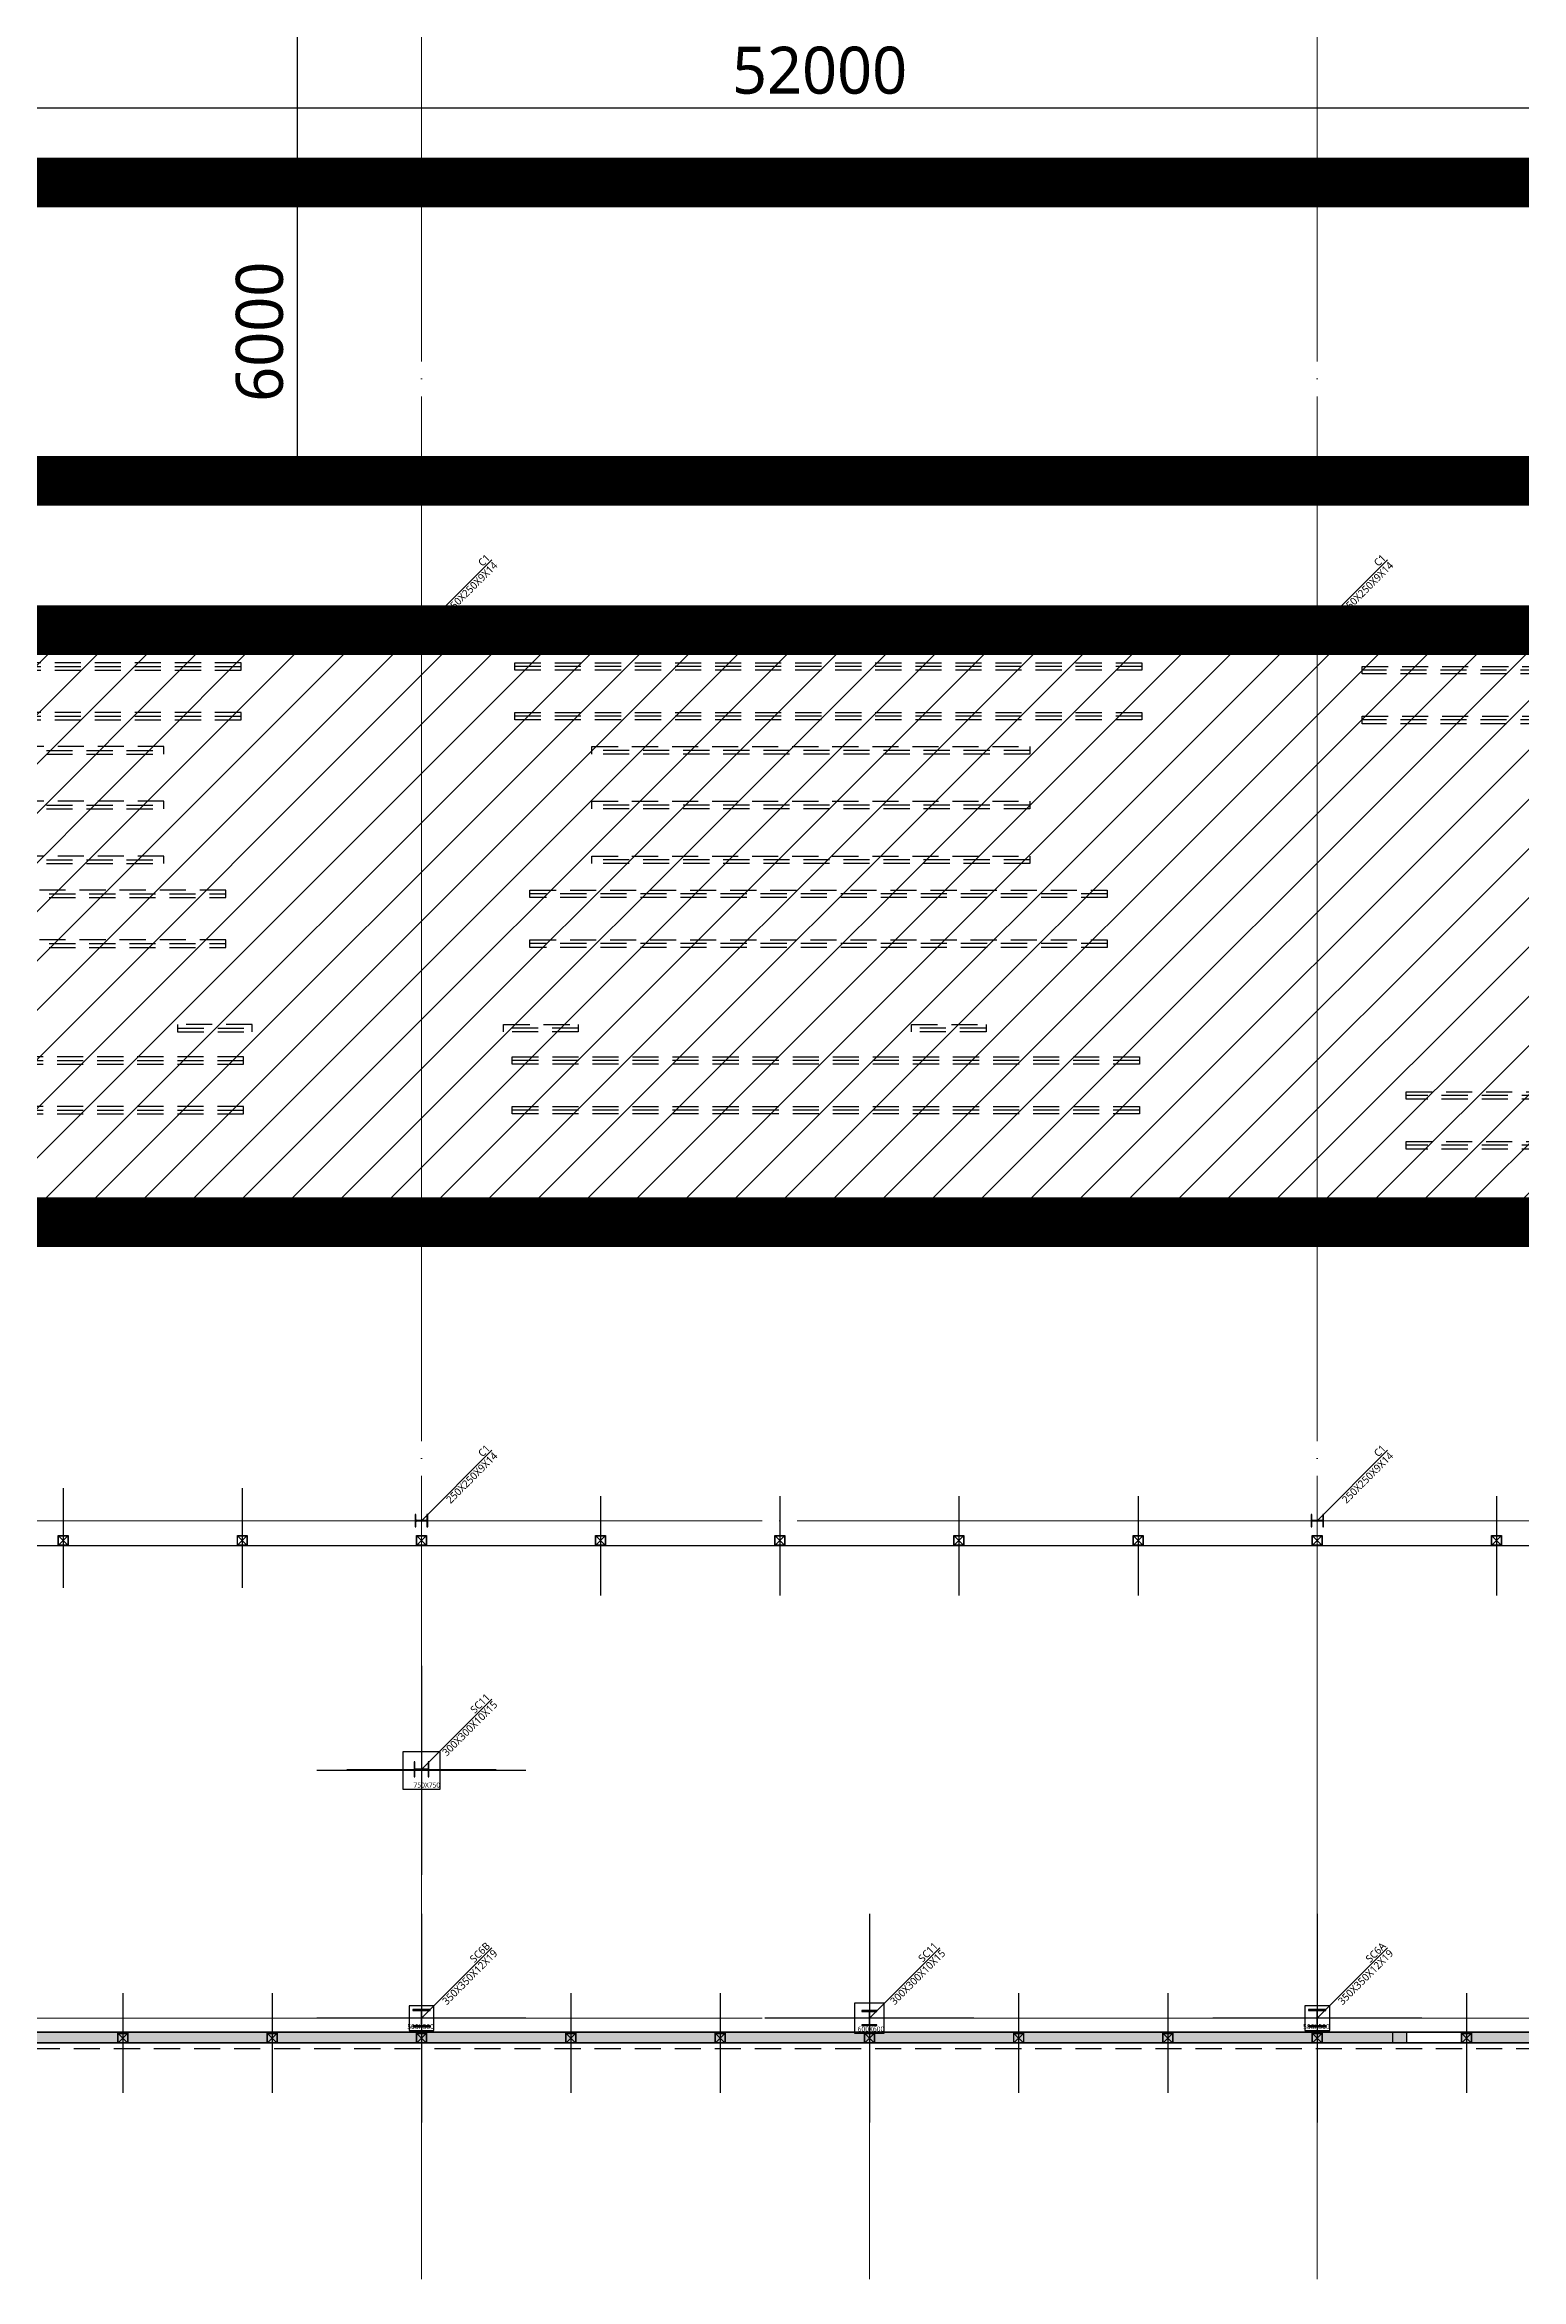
# Model space of a CAD drawing. Header units: millimetres. Extents: x -17369 to 294000, y -718917 to 220315.
# Drawn here: x 87779 to 117450, y 34393 to 79312 of the extents above; entities that cross this region are included whole.
import ezdxf
from ezdxf.enums import TextEntityAlignment as Align

# ---------------------------------------------------------------- set-up
doc = ezdxf.new("R2010")
doc.units = ezdxf.units.MM
doc.header["$LTSCALE"] = 350
for name, pattern in [('CEN', [62, 60, -1, 0, -1]), ('H1', [1, 0.5, -0.5]), ('H12', [3, 2, -1]), ('X-200-S-COL$0$CEN', [62, 60, -1, 0, -1]), ('X-200-S-COL$0$HID', [2.3, 1.5, -0.8])]:
    doc.linetypes.add(name, pattern=pattern)
doc.layers.get('Defpoints').update_dxf_attribs({"color": 181})
for name, color, linetype in [('0-THK400 RC SLAB영역', 4, 'H12'), ('0-하중영역-AGV', 1, 'H1'), ('0_SFRC-SLAB', 3, 'Continuous'), ('CEN', 1, 'CEN'), ('Dims', 1, 'Continuous'), ('PD', 6, 'Continuous'), ('PERI-OUT', 9, 'Continuous'), ('Sol', 253, 'Continuous'), ('X-200-S-COL$0$Cen', 1, 'X-200-S-COL$0$CEN'), ('X-200-S-COL$0$CenA', 13, 'X-200-S-COL$0$CEN'), ('X-200-S-COL$0$CenB', 5, 'X-200-S-COL$0$CEN'), ('X-200-S-COL$0$H-Col', 3, 'Continuous'), ('X-200-S-COL$0$H-매설빔(150x150)', 2, 'Continuous'), ('X-200-S-COL$0$STUD', 4, 'Continuous')]:
    doc.layers.add(name, color=color, linetype=linetype)
for name, color, linetype, plot in [('X-200-S-COL$0$P-Line', 144, 'Continuous', False), ('X-200-S-COL$0$PERI-OUT', 17, 'Continuous', False), ('X-200-S-COL$0$S-NAME', 144, 'Continuous', False)]:
    doc.layers.add(name, color=color, linetype=linetype, plot=plot)
doc.styles.add('X-200-S-COL$0$맑은고딕', font='malgun.ttf')
doc.styles.add('맑은고딕', font='malgun.ttf')

# ---------------------------------------------------------------- blocks, each defined once
blk = doc.blocks.new('X-200-S-COL$0$1F GRID_231010')
at = {"layer": 'X-200-S-COL$0$Cen', "lineweight": 0}
for p, q in [((35900, 23300), (35900, -123050)), ((53900, 23300), (53900, -123050)), ((172950, -89900), (-22950, -89900)), ((172950, -107800), (-22950, -107800)), ((172950, -117800), (-22950, -117800))]:
    blk.add_line(p, q, dxfattribs=at)
at = {"layer": 'X-200-S-COL$0$CenA', "lineweight": 0}
for p, q in [((37400, -112800), (34400, -112800)), ((44900, -116280), (44900, -123050))]:
    blk.add_line(p, q, dxfattribs=at)
blk = doc.blocks.new('X-200-S-COL$0$H-300x300x10x15')
at = {"color": 0, "linetype": 'ByBlock', "ltscale": 0.5}
blk.add_lwpolyline([(23, -135, -0.414214), (5, -117), (5, 117, -0.414214), (23, 135), (150, 135), (150, 150), (-150, 150), (-150, 135), (-23, 135, -0.414214), (-5, 117), (-5, -117, -0.414214), (-23, -135), (-150, -135), (-150, -150), (150, -150), (150, -135)], format="xyb", close=True, dxfattribs=at)
blk = doc.blocks.new('X-200-S-COL$0$H-250x250x9x14')
at = {"color": 0, "linetype": 'ByBlock'}
blk.add_lwpolyline([(20.5, 111), (125, 111), (125, 125), (-125, 125), (-125, 111), (-20.5, 111, -0.4142136), (-4.5, 95), (-4.5, -95, -0.4142136), (-20.5, -111), (-125, -111), (-125, -125), (125, -125), (125, -111), (20.5, -111, -0.4142136), (4.5, -95), (4.5, 95, -0.4142136)], format="xyb", close=True, dxfattribs=at)
blk = doc.blocks.new('X-200-S-COL$0$H-350x350x12x19')
at = {"color": 0, "linetype": 'ByBlock', "ltscale": 0.5}
blk.add_lwpolyline([(26, -156, -0.414214), (6, -136), (6, 136, -0.414214), (26, 156), (175, 156), (175, 175), (-175, 175), (-175, 156), (-26, 156, -0.414214), (-6, 136), (-6, -136, -0.414214), (-26, -156), (-175, -156), (-175, -175), (175, -175), (175, -156)], format="xyb", close=True, dxfattribs=at)
blk = doc.blocks.new('X-200-S-COL$0$1F COLUMN_231010')
at = {"layer": 'X-200-S-COL$0$H-Col', "color": 0}
for name, p, rotation in [('X-200-S-COL$0$H-250x250x9x14', (95350, 67543), 90), ('X-200-S-COL$0$H-250x250x9x14', (113350, 67543), 90), ('X-200-S-COL$0$H-250x250x9x14', (95350, 49643), 90), ('X-200-S-COL$0$H-250x250x9x14', (113350, 49643), 90), ('X-200-S-COL$0$H-300x300x10x15', (95350, 44643), 270), ('X-200-S-COL$0$H-300x300x10x15', (104350, 39643), 180)]:
    blk.add_blockref(name, p, dxfattribs=dict(at, rotation=rotation))
for p in [(95350, 39643), (113350, 39643)]:
    blk.add_blockref('X-200-S-COL$0$H-350x350x12x19', p, dxfattribs=at)
blk = doc.blocks.new('X-200-S-COL$0$S-NAME')
at = {"layer": 'X-200-S-COL$0$S-NAME', "color": 0}
blk.add_line((0, 0), (2000, 0), dxfattribs=at)
at = {"layer": 'X-200-S-COL$0$S-NAME', "color": 0, "style": 'X-200-S-COL$0$맑은고딕'}
for p in [(2000, 105), (2000, -105)]:
    blk.add_attdef('.', text='', height=150, rotation=359.9949, dxfattribs=at).set_placement(p, align=Align.MIDDLE_RIGHT)
blk = doc.blocks.new('X-200-S-COL$0$PERIMITER_231026')
at = {"layer": 'X-200-S-COL$0$PERI-OUT'}
for points in [[(140800, 167343), (140800, 171293), (177580, 171293), (177580, 176343), (200030, 179093), (224980, 179093), (224980, 150943), (222400, 150943), (222400, 54231), (217203, 49143), (207930, 49143), (207930, 39143), (58950, 39143), (58950, 49143), (45650, 49143), (45650, 98043), (39480, 98043), (39480, 139943), (49950, 139943), (49950, 157943), (120950, 157943), (120950, 169343), (135850, 169343), (135850, 167343)], [(141020, 167123), (141020, 171073), (177800, 171073), (177800, 176148), (200043, 178873), (224760, 178873), (224760, 151163), (222230, 151163), (222230, 54303), (217134, 49313), (207710, 49313), (207710, 39363), (59170, 39363), (59170, 49363), (45870, 49363), (45870, 98263), (39650, 98263), (39650, 139723), (50170, 139723), (50170, 157723), (121120, 157723), (121125, 169173), (135680, 169173), (135680, 167123)]]:
    blk.add_lwpolyline(points, dxfattribs=at)
blk = doc.blocks.new('X-200-S-COL$0$Stud')
at = {"color": 250}
for p, q in [((-94, -94), (94, 94)), ((-94, 94), (94, -94))]:
    blk.add_line(p, q, dxfattribs=at)
blk.add_lwpolyline([(100, -100), (-100, -100), (-100, 100), (100, 100)], close=True)
at = {"color": 6}
blk.add_lwpolyline([(94, -94), (-94, -94), (-94, 94), (94, 94)], close=True, dxfattribs=at)
blk = doc.blocks.new('X-200-S-COL$0$1F STUD_231010')
at = {"layer": 'X-200-S-COL$0$CenB'}
for p, q in [((88150, 50293), (88150, 48293)), ((91750, 50293), (91750, 48293)), ((98950, 50138), (98950, 48138)), ((102550, 50138), (102550, 48138)), ((106150, 50138), (106150, 48138)), ((109750, 50138), (109750, 48138)), ((116950, 50138), (116950, 48138)), ((89350, 40143), (89350, 38143)), ((92350, 40143), (92350, 38143)), ((98350, 40143), (98350, 38143)), ((101350, 40143), (101350, 38143)), ((104350, 40143), (104350, 38143)), ((107350, 40143), (107350, 38143)), ((110350, 40143), (110350, 38143)), ((116350, 40143), (116350, 38143))]:
    blk.add_line(p, q, dxfattribs=at)
at = {"layer": 'X-200-S-COL$0$STUD'}
for p in [(88150, 49243), (91750, 49243), (95350, 49243), (98950, 49243), (102550, 49243), (106150, 49243), (109750, 49243), (113350, 49243), (116950, 49243), (89350, 39243), (92350, 39243), (95350, 39243), (98350, 39243), (101350, 39243), (104350, 39243), (107350, 39243), (110350, 39243), (113350, 39243), (116350, 39243)]:
    blk.add_blockref('X-200-S-COL$0$Stud', p, dxfattribs=at)
blk = doc.blocks.new('X-200-S-COL$0$ZONE#4 BEAM')
at = {"layer": 'X-200-S-COL$0$H-매설빔(150x150)', "color": 0, "linetype": 'ByBlock', "lineweight": -2}
for p, q in [((1775, -730), (14375, -730)), ((32475, -730), (19875, -730)), ((55100, -805), (36900, -805)), ((1775, -1730), (14375, -1730)), ((32475, -1730), (19875, -1730)), ((55100, -1805), (36900, -1805)), ((4025, -2415), (12825, -2415)), ((30225, -2415), (21425, -2415)), ((55165, -2355), (46365, -2355)), ((4025, -3515), (12825, -3515)), ((30225, -3515), (21425, -3515)), ((55165, -3455), (46365, -3455)), ((4025, -4615), (12825, -4615)), ((30225, -4615), (21425, -4615)), ((55165, -4555), (46365, -4555)), ((2470, -5300), (14070, -5300)), ((31780, -5300), (20180, -5300)), ((55570, -5250), (42320, -5250)), ((55570, -6250), (42320, -6250)), ((2470, -6300), (14070, -6300)), ((31780, -6300), (20180, -6300)), ((4905, -8000), (6405, -8000)), ((13100, -8000), (14600, -8000)), ((21150, -8000), (19650, -8000)), ((29345, -8000), (27845, -8000)), ((50300, -8395), (48800, -8395)), ((1825, -8650), (14425, -8650)), ((32425, -8650), (19825, -8650)), ((53515, -9355), (37785, -9355)), ((1825, -9650), (14425, -9650)), ((32425, -9650), (19825, -9650)), ((53515, -10355), (37785, -10355))]:
    blk.add_line(p, q, dxfattribs=at)
for points in [[(14375, -805), (14375, -655), (1775, -655), (1775, -805)], [(19875, -805), (19875, -655), (32475, -655), (32475, -805)], [(36900, -880), (36900, -730), (55100, -730), (55100, -880)], [(14375, -1805), (14375, -1655), (1775, -1655), (1775, -1805)], [(19875, -1805), (19875, -1655), (32475, -1655), (32475, -1805)], [(36900, -1880), (36900, -1730), (55100, -1730), (55100, -1880)], [(12825, -2490), (12825, -2340), (4025, -2340), (4025, -2490)], [(21425, -2490), (21425, -2340), (30225, -2340), (30225, -2490)], [(46365, -2430), (46365, -2280), (55165, -2280), (55165, -2430)], [(12825, -3590), (12825, -3440), (4025, -3440), (4025, -3590)], [(21425, -3590), (21425, -3440), (30225, -3440), (30225, -3590)], [(46365, -3530), (46365, -3380), (55165, -3380), (55165, -3530)], [(46365, -4630), (46365, -4480), (55165, -4480), (55165, -4630)], [(12825, -4690), (12825, -4540), (4025, -4540), (4025, -4690)], [(21425, -4690), (21425, -4540), (30225, -4540), (30225, -4690)], [(14070, -5375), (14070, -5225), (2470, -5225), (2470, -5375)], [(20180, -5375), (20180, -5225), (31780, -5225), (31780, -5375)], [(42320, -5325), (42320, -5175), (55570, -5175), (55570, -5325)], [(14070, -6375), (14070, -6225), (2470, -6225), (2470, -6375)], [(20180, -6375), (20180, -6225), (31780, -6225), (31780, -6375)], [(42320, -6325), (42320, -6175), (55570, -6175), (55570, -6325)], [(6405, -8075), (6405, -7925), (4905, -7925), (4905, -8075)], [(14600, -8075), (14600, -7925), (13100, -7925), (13100, -8075)], [(19650, -8075), (19650, -7925), (21150, -7925), (21150, -8075)], [(27845, -8075), (27845, -7925), (29345, -7925), (29345, -8075)], [(48800, -8470), (48800, -8320), (50300, -8320), (50300, -8470)], [(14425, -8725), (14425, -8575), (1825, -8575), (1825, -8725)], [(19825, -8725), (19825, -8575), (32425, -8575), (32425, -8725)], [(37785, -9430), (37785, -9280), (53515, -9280), (53515, -9430)], [(14425, -9725), (14425, -9575), (1825, -9575), (1825, -9725)], [(19825, -9725), (19825, -9575), (32425, -9575), (32425, -9725)], [(37785, -10430), (37785, -10280), (53515, -10280), (53515, -10430)]]:
    blk.add_lwpolyline(points, close=True, dxfattribs=at)
blk = doc.blocks.new('DIMDOT')
at = {"color": 0, "linetype": 'ByBlock'}
blk.add_line((-1.2, 0), (1.2, 0), dxfattribs=at)
at = {"color": 3}
blk.add_circle((0, 0), 0.45, dxfattribs=at)

msp = doc.modelspace()

# ---------------------------------------------------------------- hatches: boundary and pattern name
at = {"layer": '0-THK400 RC SLAB영역', "linetype": 'Continuous'}
h = msp.add_hatch(dxfattribs=at)
h.set_pattern_fill('_USER', color=4, scale=700, angle=45, pattern_type=0)
h.set_pattern_definition([(45, (0, 0), (-494.9747, 494.9747), [])])
h.paths.add_polyline_path([(77350, 67542.6), (135350, 67542.6), (135350, 55642.6), (77350, 55642.6)])
at = {"layer": 'Sol'}
h = msp.add_hatch(color=256, dxfattribs=at)
h.dxf.hatch_style = 1
h.paths.add_polyline_path([(118570, 39362.6), (116250, 39362.6), (116250, 39142.6), (118570, 39142.6)])
h.paths.add_polyline_path([(174720, 39362.6), (172550, 39362.6), (172550, 39142.6), (174720, 39142.6)])
h.paths.add_polyline_path([(170450, 39362.6), (170450, 39142.6), (171450, 39142.6), (171450, 39362.6)])
h.paths.add_polyline_path([(163550, 39362.6), (163550, 39142.6), (165450, 39142.6), (165450, 39362.6)])
h.paths.add_polyline_path([(162450, 39142.6), (162450, 39362.6), (129130, 39362.6), (129130, 39142.6)])
h.paths.add_polyline_path([(73450, 39362.6), (73450, 39142.6), (115150, 39142.6), (115150, 39362.6)])
h.paths.add_polyline_path([(56150, 49362.6), (56150, 49142.6), (57350, 49142.6), (57350, 49362.6)])
h.paths.add_polyline_path([(45870, 60442.6), (45650, 60442.6), (45650, 49142.6), (52150, 49142.6), (52150, 49362.6), (45870, 49362.6)])
h.paths.add_polyline_path([(45870, 71042.6), (45650, 71042.6), (45650, 62442.6), (45870, 62442.6)])
h.paths.add_polyline_path([(45870, 79642.6), (45650, 79642.6), (45650, 76042.6), (45870, 76042.6)])
h.paths.add_polyline_path([(44800, 98262.6), (44800, 98042.6), (45650, 98042.6), (45650, 80742.6), (45870, 80742.6), (45870, 98262.6)])
h.paths.add_polyline_path([(45800, 139942.6), (45800, 139722.6), (46500, 139722.6), (46500, 139942.6)])
h.paths.add_polyline_path([(40800, 139722.6), (40800, 139942.6), (39480, 139942.6), (39480, 98042.6), (40800, 98042.6), (40800, 98262.6), (39650, 98262.6), (39650, 139722.6)])
h.paths.add_polyline_path([(50170, 145142.6), (49950, 145142.6), (49950, 139942.6), (47600, 139942.6), (47600, 139722.6), (50170, 139722.6)])
h.paths.add_polyline_path([(50170, 147842.6), (49950, 147842.6), (49950, 146942.6), (50170, 146942.6)])
h.paths.add_polyline_path([(50170, 155042.6), (49950, 155042.6), (49950, 148742.6), (50170, 148742.6)])
h.paths.add_polyline_path([(67250, 157722.6), (67250, 157942.6), (49950, 157942.6), (49950, 156842.6), (50170, 156842.6), (50170, 157722.6)])
h.paths.add_polyline_path([(109850, 157722.6), (109850, 157942.6), (68350, 157942.6), (68350, 157722.6)])
h.paths.add_polyline_path([(135680, 167122.6), (136250, 167122.6), (136250, 167342.6), (135850, 167342.6), (135850, 169342.6), (120950, 169342.6), (120950, 166167.6), (121120, 166167.6), (121120, 169172.6), (135680, 169172.6)])
h.paths.add_polyline_path([(137850, 167342.6), (137350, 167342.6), (137350, 167122.6), (137850, 167122.6)])
h.paths.add_polyline_path([(177800, 171942.6), (177580, 171942.6), (177580, 171292.6), (140800, 171292.6), (140800, 167342.6), (140350, 167342.6), (140350, 167122.6), (141020, 167122.6), (141020, 171072.6), (177800, 171072.6)])
h.paths.add_polyline_path([(224760, 177842.6), (224980, 177842.6), (224980, 179092.6), (200030, 179092.6), (177580, 176342.6), (177580, 175342.6), (177800, 175342.6), (177800, 176147.9), (200043.4, 178872.6), (224760, 178872.6)])
h.paths.add_polyline_path([(207930, 45742.6), (207710, 45742.6), (207710, 39362.6), (185280, 39362.6), (185280, 39142.6), (207930, 39142.6)])
h.paths.add_polyline_path([(208030, 49142.6), (208030, 49312.6), (207710, 49312.6), (207710, 46842.6), (207930, 46842.6), (207930, 49142.6)])
h.paths.add_polyline_path([(222400, 64617.6), (222230, 64617.6), (222230, 54302.5), (217133.9, 49312.6), (209130, 49312.6), (209130, 49142.6), (217203.3, 49142.6), (222400, 54231)])
h.paths.add_polyline_path([(222400, 89467.6), (222230, 89467.6), (222230, 66617.6), (222400, 66617.6)])
h.paths.add_polyline_path([(222400, 97617.6), (222230, 97617.6), (222230, 91467.6), (222400, 91467.6)])
h.paths.add_polyline_path([(222400, 107467.6), (222230, 107467.6), (222230, 100417.6), (222400, 100417.6)])
h.paths.add_polyline_path([(222400, 144167.6), (222230, 144167.6), (222230, 109467.6), (222400, 109467.6)])
h.paths.add_polyline_path([(222230, 145267.6), (222400, 145267.6), (222400, 150942.6), (224980, 150942.6), (224980, 172842.6), (224760, 172842.6), (224760, 151162.6), (222230, 151162.6)])
h.paths.add_polyline_path([(67350, 39362.6), (67350, 39142.6), (69450, 39142.6), (69450, 39362.6)])
h.paths.add_polyline_path([(66250, 39142.6), (66250, 39362.6), (59170, 39362.6), (59170, 49362.6), (58450, 49362.6), (58450, 49142.6), (58950, 49142.6), (58950, 39142.6)])
h.paths.add_polyline_path([(120950, 160967.6), (121120, 160967.6), (121120, 164167.6), (120950, 164167.6)])
h.paths.add_polyline_path([(121120, 159867.6), (120950, 159867.6), (120950, 157942.6), (110950, 157942.6), (110950, 157722.6), (121120, 157722.6)])

# ---------------------------------------------------------------- linework, layer by layer
at = {"layer": '0-THK400 RC SLAB영역', "linetype": 'ByBlock', "const_width": 1000}
msp.add_lwpolyline([(77350, 67542.6), (135350, 67542.6), (135350, 55642.6), (77350, 55642.6)], close=True, dxfattribs=at)
at = {"layer": '0-하중영역-AGV', "linetype": 'ByBlock', "const_width": 1000}
for points in [[(153350, 85542.6), (153350, 79542.6), (141020, 79542.6), (141020, 76542.6), (135350, 76542.6), (135350, 70542.6), (69050, 70542.6), (69050, 59942.6), (63050, 59942.6), (63050, 70542.6), (45870, 70542.6), (45870, 98042.6)], [(77350, 85542.6), (77350, 76542.6), (129350, 76542.6), (129350, 85542.6)]]:
    msp.add_lwpolyline(points, dxfattribs=at)
at = {"layer": '0_SFRC-SLAB'}
msp.add_line((85500, 39362.6), (141347.5, 39362.6), dxfattribs=at)
at = {"layer": 'CEN'}
for p, q in [((95350, 46722.6), (95350, 42522.6)), ((97450, 44622.6), (93250, 44622.6)), ((95350, 41742.6), (95350, 37542.6)), ((104350, 41742.6), (104350, 37542.6)), ((113350, 41742.6), (113350, 37542.6)), ((97450, 39642.6), (93250, 39642.6)), ((106450, 39642.6), (102250, 39642.6)), ((115450, 39642.6), (111250, 39642.6))]:
    msp.add_line(p, q, dxfattribs=at)
at = {"layer": 'Dims', "color": 1, "transparency": 16777216}
for p, q in [((92850, 97585.1), (92850, 76805.1)), ((77612.5, 78042.6), (129087.5, 78042.6)), ((94850, 76542.6), (92412.5, 76542.6)), ((94850, 76542.6), (92412.5, 76542.6)), ((92850, 76280.1), (92850, 70805.1)), ((94850, 70542.6), (92412.5, 70542.6))]:
    msp.add_line(p, q, dxfattribs=at)
at = {"layer": 'PD'}
for points in [[(94975, 44247.6), (95725, 44247.6), (95725, 44997.6), (94975, 44997.6)], [(95100, 39392.6), (95600, 39392.6), (95600, 39892.6), (95100, 39892.6)], [(104050, 39342.6), (104650, 39342.6), (104650, 39942.6), (104050, 39942.6)], [(113100, 39392.6), (113600, 39392.6), (113600, 39892.6), (113100, 39892.6)]]:
    msp.add_lwpolyline(points, close=True, dxfattribs=at)
at = {"layer": 'PERI-OUT'}
for p, q in [((118570, 39142.6), (58950, 39142.6)), ((118570, 39362.6), (59170, 39362.6)), ((114870, 39142.6), (114870, 39362.6)), ((115150, 39142.6), (115150, 39362.6)), ((116250, 39142.6), (116250, 39362.6))]:
    msp.add_line(p, q, dxfattribs=at)
at = {"layer": 'X-200-S-COL$0$P-Line'}
msp.add_line((77525, 49142.6), (207930, 49142.6), dxfattribs=at)
at = {"layer": 'X-200-S-COL$0$P-Line', "color": 253, "linetype": 'X-200-S-COL$0$HID'}
msp.add_lwpolyline([(222500, 54189), (217244.1, 49042.6), (208030, 49042.6), (208030, 39022.6), (58850, 39022.6), (58850, 49042.6), (45550, 49042.6), (45550, 97942.6), (39380, 97942.6), (39380, 140042.6), (49850, 140042.6), (49850, 158042.6), (120850, 158042.6), (120850, 169442.6), (135950, 169442.6), (135950, 167442.6), (140700, 167442.6), (140700, 171392.6), (177480, 171392.6), (177480, 176431.1), (200023.9, 179192.6), (225080, 179192.6), (225080, 150842.6), (222500, 150842.6)], close=True, dxfattribs=at)

# ---------------------------------------------------------------- block references
at = {"layer": 'Dims', "color": 1, "transparency": 16777216, "xscale": 262.5, "yscale": 262.5, "zscale": 262.5}
for p, rotation in [((92850, 76542.6), 270), ((92850, 76542.6), 90), ((92850, 70542.6), 270)]:
    msp.add_blockref('DIMDOT', p, dxfattribs=dict(at, rotation=rotation))
at = {"layer": 'X-200-S-COL$0$Cen', "lineweight": 0}
msp.add_blockref('X-200-S-COL$0$1F GRID_231010', (59450, 157442.6), dxfattribs=at)
at = {"layer": 'X-200-S-COL$0$H-Col'}
msp.add_blockref('X-200-S-COL$0$1F COLUMN_231010', (0, 0), dxfattribs=at)
at = {"layer": 'X-200-S-COL$0$H-매설빔(150x150)', "color": 1, "linetype": 'X-200-S-COL$0$HID'}
msp.add_blockref('X-200-S-COL$0$ZONE#4 BEAM', (77350, 67542.6), dxfattribs=at)
at = {"layer": 'X-200-S-COL$0$PERI-OUT'}
msp.add_blockref('X-200-S-COL$0$PERIMITER_231026', (0, 0), dxfattribs=at)
at = {"layer": 'X-200-S-COL$0$S-NAME', "color": 241}
ref = msp.add_blockref('X-200-S-COL$0$S-NAME', (95350, 67542.6), dxfattribs=dict(at, rotation=45.00000000000001))
ref.add_attrib('.', '250X250X9X14', dxfattribs={"color": 0, "height": 150, "rotation": 44.99494, "style": 'X-200-S-COL$0$맑은고딕'}).set_placement((96838.2, 68882.6), align=Align.MIDDLE_RIGHT)
ref.add_attrib('.', 'C1', dxfattribs={"color": 0, "height": 150, "rotation": 44.99494, "style": 'X-200-S-COL$0$맑은고딕'}).set_placement((96689.9, 69031), align=Align.MIDDLE_RIGHT)
ref = msp.add_blockref('X-200-S-COL$0$S-NAME', (113350, 67542.6), dxfattribs=dict(at, rotation=45.00000000000001))
ref.add_attrib('.', '250X250X9X14', dxfattribs={"color": 0, "height": 150, "rotation": 44.99494, "style": 'X-200-S-COL$0$맑은고딕'}).set_placement((114838.2, 68882.6), align=Align.MIDDLE_RIGHT)
ref.add_attrib('.', 'C1', dxfattribs={"color": 0, "height": 150, "rotation": 44.99494, "style": 'X-200-S-COL$0$맑은고딕'}).set_placement((114689.9, 69031), align=Align.MIDDLE_RIGHT)
ref = msp.add_blockref('X-200-S-COL$0$S-NAME', (95350, 49642.6), dxfattribs=dict(at, rotation=45.00000000000001))
ref.add_attrib('.', '250X250X9X14', dxfattribs={"color": 0, "height": 150, "rotation": 44.99494, "style": 'X-200-S-COL$0$맑은고딕'}).set_placement((96838.2, 50982.6), align=Align.MIDDLE_RIGHT)
ref.add_attrib('.', 'C1', dxfattribs={"color": 0, "height": 150, "rotation": 44.99494, "style": 'X-200-S-COL$0$맑은고딕'}).set_placement((96689.9, 51131), align=Align.MIDDLE_RIGHT)
ref = msp.add_blockref('X-200-S-COL$0$S-NAME', (113350, 49642.6), dxfattribs=dict(at, rotation=45.00000000000001))
ref.add_attrib('.', '250X250X9X14', dxfattribs={"color": 0, "height": 150, "rotation": 44.99494, "style": 'X-200-S-COL$0$맑은고딕'}).set_placement((114838.2, 50982.6), align=Align.MIDDLE_RIGHT)
ref.add_attrib('.', 'C1', dxfattribs={"color": 0, "height": 150, "rotation": 44.99494, "style": 'X-200-S-COL$0$맑은고딕'}).set_placement((114689.9, 51131), align=Align.MIDDLE_RIGHT)
at = {"layer": 'X-200-S-COL$0$S-NAME'}
ref = msp.add_blockref('X-200-S-COL$0$S-NAME', (95350, 44642.6), dxfattribs=dict(at, rotation=45.00000000000001))
ref.add_attrib('.', '300X300X10X15', dxfattribs={"color": 0, "height": 150, "rotation": 44.99494, "style": 'X-200-S-COL$0$맑은고딕'}).set_placement((96838.2, 45982.6), align=Align.MIDDLE_RIGHT)
ref.add_attrib('.', 'SC11', dxfattribs={"color": 0, "height": 150, "rotation": 44.99494, "style": 'X-200-S-COL$0$맑은고딕'}).set_placement((96689.9, 46131), align=Align.MIDDLE_RIGHT)
ref = msp.add_blockref('X-200-S-COL$0$S-NAME', (95350, 39642.6), dxfattribs=dict(at, rotation=45.00000000000001))
ref.add_attrib('.', '350X350X12X19', dxfattribs={"color": 0, "height": 150, "rotation": 44.99494, "style": 'X-200-S-COL$0$맑은고딕'}).set_placement((96838.2, 40982.6), align=Align.MIDDLE_RIGHT)
ref.add_attrib('.', 'SC6B', dxfattribs={"color": 0, "height": 150, "rotation": 44.99494, "style": 'X-200-S-COL$0$맑은고딕'}).set_placement((96689.9, 41131), align=Align.MIDDLE_RIGHT)
ref = msp.add_blockref('X-200-S-COL$0$S-NAME', (104350, 39642.6), dxfattribs=dict(at, rotation=45.00000000000001))
ref.add_attrib('.', '300X300X10X15', dxfattribs={"color": 0, "height": 150, "rotation": 44.99494, "style": 'X-200-S-COL$0$맑은고딕'}).set_placement((105838.2, 40982.6), align=Align.MIDDLE_RIGHT)
ref.add_attrib('.', 'SC11', dxfattribs={"color": 0, "height": 150, "rotation": 44.99494, "style": 'X-200-S-COL$0$맑은고딕'}).set_placement((105689.9, 41131), align=Align.MIDDLE_RIGHT)
ref = msp.add_blockref('X-200-S-COL$0$S-NAME', (113350, 39642.6), dxfattribs=dict(at, rotation=45.00000000000001))
ref.add_attrib('.', '350X350X12X19', dxfattribs={"color": 0, "height": 150, "rotation": 44.99494, "style": 'X-200-S-COL$0$맑은고딕'}).set_placement((114838.2, 40982.6), align=Align.MIDDLE_RIGHT)
ref.add_attrib('.', 'SC6A', dxfattribs={"color": 0, "height": 150, "rotation": 44.99494, "style": 'X-200-S-COL$0$맑은고딕'}).set_placement((114689.9, 41131), align=Align.MIDDLE_RIGHT)
at = {"layer": 'X-200-S-COL$0$STUD'}
msp.add_blockref('X-200-S-COL$0$1F STUD_231010', (0, 0), dxfattribs=at)

# ---------------------------------------------------------------- texts
at = {"layer": 'Defpoints', "style": '맑은고딕'}
for s, p in [('750X750', (95725, 44247.6)), ('500X500', (95600, 39392.6)), ('600X600', (104650, 39342.6)), ('500X500', (113600, 39392.6))]:
    msp.add_text(s, height=100, dxfattribs=at).set_placement(p, align=Align.BOTTOM_RIGHT)
at = {"layer": 'Dims', "color": 3, "transparency": 16777216, "insert": (103350, 78793.3), "char_height": 945, "attachment_point": 5, "style": '맑은고딕'}
msp.add_mtext('\\A1;52000', dxfattribs=at)
at = {"layer": 'Dims', "color": 3, "transparency": 16777216, "insert": (92099.3, 73542.6), "char_height": 945, "attachment_point": 5, "rotation": 90, "style": '맑은고딕'}
msp.add_mtext('\\A1;6000', dxfattribs=at)

doc.saveas('drawing.dxf')
